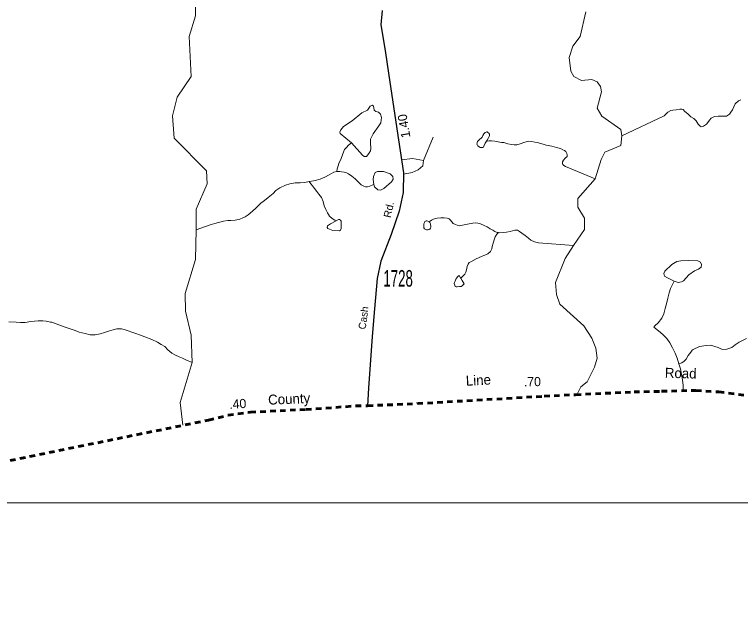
# Model space of a CAD drawing. Extents: x 626927 to 658553, y 251995 to 309938.
# Drawn here: x 634265 to 636240, y 257488 to 259144 of the extents above; entities that cross this region are included whole.
import ezdxf
from ezdxf.enums import TextEntityAlignment as Align

# ---------------------------------------------------------------- set-up
doc = ezdxf.new("R2010")
doc.units = 0
doc.header["$LTSCALE"] = 10
doc.linetypes.add('DASH_DOUBLE_DOT', pattern=[9.2, 5, -1.2, 0.3, -1.2, 0.3, -1.2])
doc.linetypes.add('SHORT_DASHED', pattern=[2.7, 1.5, -1.2])
for name, color, linetype, lineweight in [('11', 7, 'Continuous', 40), ('17', 7, 'Continuous', 25), ('32', 7, 'Continuous', 25), ('35', 7, 'Continuous', 13), ('52', 7, 'SHORT_DASHED', 60), ('59', 7, 'DASH_DOUBLE_DOT', 13), ('62', 7, 'Continuous', 13), ('63', 7, 'Continuous', 13)]:
    doc.layers.add(name, color=color, linetype=linetype, lineweight=lineweight)
doc.layers.add('8', color=7, linetype='Continuous')

msp = doc.modelspace()

# ---------------------------------------------------------------- linework, layer by layer
at = {"layer": '32'}
msp.add_lwpolyline([(635265.37, 259155.28), (635261.57, 259116.01), (635272.81, 259045.85), (635282.62, 258978.06), (635309.05, 258803.7), (635323.14, 258713.58), (635322.19, 258659.74), (635311.27, 258608.9), (635289.43, 258545.87), (635261.42, 258473.49), (635251.29, 258425.98), (635243.85, 258344.1), (635237.84, 258268.4), (635227.36, 258127.93), (635225.01, 258080.34)], dxfattribs=at)
at = {"layer": '35'}
for points in [[(635317.69, 258748.47), (635347.38, 258752.41), (635377.77, 258747.34), (635403.72, 258810.69)], [(635323.08, 258710.1), (635346.11, 258714.4), (635362.57, 258721.36), (635375.24, 258732.77), (635377.77, 258747.34)]]:
    msp.add_lwpolyline(points, dxfattribs=at)
at = {"layer": '52'}
msp.add_lwpolyline([(632007.01, 257488.24), (632889.57, 257661.39), (633327, 257742.56), (634792.68, 258041.34), (634845.63, 258054.48), (634906.33, 258062.65), (635057.85, 258070.18), (635193.17, 258079.63), (635225.01, 258080.34), (635360.9, 258085.94), (635705.89, 258106.16), (635791.07, 258110.29), (635950.11, 258117.84), (636025.04, 258119.58), (636118.59, 258121.98), (636180.57, 258117.85), (636508.57, 258075.67)], dxfattribs=at)
at = {"layer": '59', "linetype": 'Continuous'}
for points in [[(634759.22, 258558.92), (634758.97, 258614.94), (634789.09, 258683.31), (634786.65, 258719.38), (634698.67, 258808.11), (634694.65, 258868.28), (634707.15, 258919.02), (634745.22, 258975.26), (634739.72, 259084.38), (634757.4, 259140.03), (634757.09, 259181.03)], [(635916.58, 258814.13), (635913.83, 258831.2), (635862.9, 258867.23), (635850.08, 258889.52), (635862.01, 258933.64), (635858.8, 258948.1), (635849.96, 258960.96), (635835.51, 258967.39), (635807.4, 258964.98), (635786.4, 258975.83), (635778.48, 258989.89), (635773.66, 259026.86), (635784.11, 259058.2), (635803.38, 259083.91), (635819.02, 259151.18)], [(635794.15, 258110.15), (635805.63, 258131.3), (635822.47, 258145.63), (635842.65, 258184.99), (635850.27, 258209.68), (635846.67, 258237.23), (635835.43, 258263.75), (635813.74, 258297.5), (635748.69, 258356.64), (635739.05, 258383.16), (635736.64, 258415.31), (635762.65, 258480.27), (635785.63, 258516.32), (635815.65, 258559.18), (635815.65, 258590.18), (635797.71, 258620.57), (635797.71, 258643.56), (635844.1, 258696.89), (635860.77, 258750.26), (635870.83, 258770.06), (635913.83, 258788.19), (635916.58, 258814.13)], [(634722.6, 258027.34), (634715.03, 258088.79), (634747.65, 258198.14), (634744.9, 258272.2), (634729.4, 258337.53), (634729.09, 258385.53), (634756.78, 258477.97), (634759.22, 258558.92)]]:
    msp.add_lwpolyline(points, dxfattribs=at)
at = {"layer": '62'}
for points in [[(636241.19, 258912.36), (636234.5, 258909.3), (636225.44, 258900.78), (636218.25, 258884.8), (636214, 258878.77), (636209.56, 258873.25), (636201.81, 258867.75), (636179.25, 258867.7), (636169.44, 258866.47), (636160.31, 258862.17), (636155.5, 258857.2), (636150.62, 258850.53), (636146.94, 258845.64), (636142.19, 258841.91), (636139, 258840.78), (636136.06, 258839.5), (636133, 258838.84), (636129.94, 258840.67), (636125, 258845.5), (636119.56, 258854.73), (636112.75, 258861.33), (636104.81, 258866.25), (636096.25, 258874.11), (636088.31, 258880.75), (636084.06, 258885.59), (636079.88, 258886.23), (636074.94, 258886.86), (636065.19, 258885), (636056, 258883.78), (636049.94, 258883.09), (636042, 258878.23), (636032.38, 258868.45), (635916.58, 258814.13)], [(635141.75, 258717.53), (635142.31, 258724.23), (635144.62, 258730.33), (635148.25, 258741.27), (635152.56, 258749.89), (635157.94, 258765.16), (635162.88, 258776.78), (635168.38, 258783.48), (635172.56, 258788.3), (635177.94, 258792.67), (635181.06, 258795.05)], [(635549.19, 258799.84), (635550.5, 258799.89), (635555.94, 258800.55), (635562, 258800.5), (635571.12, 258799.98), (635580.25, 258798.09), (635589.44, 258796.34), (635595.56, 258795.78), (635606.56, 258792.75), (635616.88, 258790.31), (635624.19, 258789.7), (635630.94, 258789.8), (635640, 258792.25), (635652.75, 258797.12), (635662.62, 258799.59), (635671.75, 258798.45), (635680.25, 258797.28), (635687.56, 258796.06), (635695.56, 258793.61), (635702.81, 258791.16), (635711.31, 258788.75), (635726.5, 258785.83), (635738.81, 258782.72), (635749.88, 258779.81), (635756.5, 258776.08), (635760.75, 258774.33), (635764.38, 258771.3), (635766.94, 258766.47), (635768.12, 258762.81), (635768.12, 258757.88), (635763.25, 258753.66), (635758.44, 258748.08), (635755.38, 258743.84), (635756, 258738.94), (635756.62, 258736.48), (635759.62, 258733.44), (635763.38, 258730.39), (635844.1, 258696.89)], [(635141.75, 258717.53), (635133.19, 258715.11), (635120.38, 258708.28), (635109.38, 258701.53), (635096.06, 258696.02), (635082.56, 258692.98), (635067.94, 258689.88), (635066.12, 258689.91)], [(635242.3, 258681.52), (635239.31, 258680.59), (635231.31, 258676.98), (635225.31, 258675.67), (635219.88, 258675.75), (635214.88, 258676.89), (635208.19, 258681.23), (635200.25, 258688.5), (635191.12, 258696.92), (635182, 258704.25), (635173.38, 258710.88), (635166.12, 258714.58), (635161.81, 258715.11), (635154.5, 258716.34), (635149.62, 258717.56), (635141.75, 258717.53)], [(635066.12, 258689.91), (635054.62, 258687.45), (635041.81, 258686.8), (635027.81, 258686.69), (635013.81, 258683.62), (635001.62, 258679.89), (634986.44, 258673.17), (634975.5, 258665.81), (634968.25, 258657.27), (634954.88, 258646.3), (634940.19, 258634.55), (634936, 258631.61), (634920.69, 258616.86), (634913.5, 258610.16), (634906.12, 258603.97), (634900.06, 258599.69), (634892.19, 258593.59), (634885.44, 258591.16), (634877.62, 258587.52), (634865.38, 258585.05), (634853.25, 258584.28), (634845.25, 258583.77), (634833, 258581.91), (634809.31, 258575.73), (634797.19, 258572.02), (634759.22, 258558.92)], [(635139.62, 258582.8), (635136, 258585.2), (635128.69, 258589.53), (635121.31, 258595.59), (635115.81, 258604.72), (635111.62, 258613.75), (635107.25, 258624.19), (635104.19, 258635.17), (635099.88, 258646.7), (635092.44, 258655.86), (635086.94, 258662.52), (635080.88, 258670.98), (635075.38, 258678.38), (635070.44, 258683.81), (635066.12, 258689.91)], [(635393.12, 258579.98), (635395.62, 258582.45), (635399.25, 258584.86), (635404.81, 258587.86), (635409.69, 258589.72), (635414.56, 258590.34), (635424.88, 258591.62), (635433.94, 258591.61), (635441.94, 258590.52), (635446.94, 258588.66), (635450.44, 258585.02), (635458.5, 258575.89), (635464, 258572.83), (635469.38, 258571.03), (635474.88, 258569.83), (635479.19, 258569.91), (635497.5, 258574.19), (635511.5, 258576.64), (635520, 258577.33), (635525.5, 258576.73), (635532.81, 258574.89), (635542, 258570.66), (635550.44, 258566.41), (635559, 258561.02), (635565.81, 258557.39), (635571.38, 258554.33), (635578, 258551.22), (635581.12, 258551.25)], [(635479.12, 258427.2), (635480.81, 258429.05), (635485.19, 258433.33), (635490, 258438.28), (635493, 258443.16), (635494.75, 258449.81), (635496.06, 258459.02), (635499, 258465.12), (635502.06, 258469.36), (635506.31, 258471.8), (635520.38, 258479.81), (635535.5, 258485.94), (635545.94, 258490.17), (635552, 258493.33), (635559.88, 258499.42), (635562.94, 258506.75), (635564.06, 258513.39), (635566.5, 258522.05), (635570.12, 258534.23), (635572.56, 258539.67), (635576.75, 258546.95), (635581.12, 258551.25)], [(635581.12, 258551.25), (635584.12, 258550.67), (635594.44, 258551.33), (635603.56, 258552.53), (635612.75, 258554.48), (635619.38, 258555.7), (635625.5, 258557.5), (635630.44, 258558.11), (635632.81, 258557.52), (635638.94, 258553.86), (635645.12, 258549.08), (635654.19, 258543), (635662.81, 258536.27), (635669.56, 258530.17), (635679.19, 258525.98), (635690.19, 258523.58), (635785.63, 258516.32)], [(636059.47, 258418.74), (636056.94, 258413.2), (636049.62, 258399.09), (636046.06, 258386.89), (636041.81, 258372.95), (636038.19, 258357.67), (636035.19, 258344.89), (636031.56, 258330.23), (636026, 258318.58), (636015.69, 258305.8), (636006.62, 258297.27), (636004.19, 258294.06)], [(634249.44, 258308.77), (634268.94, 258307.66), (634280.56, 258306.41), (634293.31, 258307.06), (634309.06, 258309), (634329.19, 258310.89), (634341.38, 258310.91), (634351.12, 258310.3), (634362.81, 258307.91), (634366.44, 258307.34), (634378.06, 258303.12), (634385.31, 258300.03), (634399.94, 258294.61), (634411, 258290.95), (634429.31, 258284.95), (634440.88, 258280.73), (634456.75, 258276.47), (634470.75, 258273.48), (634484.12, 258272.94), (634497.62, 258276.08), (634509.75, 258279.69), (634520.75, 258283.47), (634533.5, 258287.09), (634543.31, 258288.95), (634556, 258289), (634562.69, 258287.25), (634573.75, 258284.22), (634583.5, 258280.62), (634594.56, 258276.98), (634604.94, 258273.3), (634618.94, 258267.84), (634637.81, 258260.03), (634653.69, 258252.8), (634664.06, 258246.64), (634673.81, 258241.22), (634681.69, 258232.72), (634692.25, 258223.58), (634702.62, 258218.17), (634712.94, 258213.27), (634722.06, 258209.66), (634730.69, 258205.39), (634747.65, 258198.14)], [(636004.19, 258294.06), (636016.88, 258284.22), (636028.69, 258274.27), (636039.31, 258263.38), (636047.88, 258250.95), (636055.25, 258237.59), (636061.69, 258223.5), (636067.25, 258209.31), (636072.5, 258194.17)], [(636256, 258263.31), (636236, 258253.48), (636225.62, 258245.53), (636216.44, 258238.77), (636203.06, 258233.86), (636191.56, 258233.14), (636186.69, 258234.98), (636178.75, 258238.66), (636170.19, 258241.69), (636164.62, 258243.52), (636157.31, 258244.62), (636146.38, 258244.06), (636128.19, 258241.5), (636111.06, 258233.58), (636108.06, 258231.08), (636104.38, 258226.19), (636097.69, 258216.44), (636091.62, 258207.22), (636086.19, 258201.11), (636080.06, 258196.86), (636072.5, 258194.17)], [(636072.5, 258194.17), (636076.38, 258180.22), (636079.75, 258165.25), (636082, 258150.3), (636083.5, 258135.11), (636084.14, 258123.94)]]:
    msp.add_lwpolyline(points, dxfattribs=at)
for points in [[(635181.06, 258795.05), (635150.83, 258820.81), (635150.03, 258824.42), (635152.04, 258830.85), (635160.07, 258839.29), (635182.96, 258855.36), (635209.46, 258876.26), (635225.12, 258883.89), (635232.35, 258895.14), (635238.78, 258897.55), (635241.19, 258894.74), (635242.39, 258889.92), (635243.19, 258884.29), (635248.01, 258880.27), (635254.84, 258878.26), (635260.46, 258873.04), (635263.27, 258864.2), (635261.67, 258849.33), (635256.04, 258841.3), (635240.38, 258820), (635233.16, 258805.54), (635232.75, 258794.69), (635234.36, 258779.42), (635233.16, 258773.39), (635228.74, 258766.16), (635221.91, 258758.12), (635215.89, 258757.72), (635211.87, 258761.34)], [(635549.19, 258799.84), (635545.56, 258794.33), (635541.94, 258786.47), (635540.62, 258783.45), (635538.81, 258782.73), (635537.06, 258782.14), (635534.56, 258782.14), (635531.56, 258782.72), (635528.56, 258783.92), (635526.62, 258785.81), (635525.44, 258786.38), (635524.19, 258788.17), (635523.56, 258790), (635522.94, 258792.44), (635523, 258794.28), (635523.56, 258796.67), (635524.19, 258799.17), (635527.94, 258802.81), (635530.94, 258805.33), (635534.44, 258807.77), (635535.81, 258809.55), (635536.94, 258810.86), (635538.81, 258815.14), (635541.19, 258819.36), (635543.69, 258821.83), (635545.44, 258823.05), (635547.81, 258824.28), (635549.75, 258824.86), (635550.88, 258824.81), (635552.75, 258823.66), (635555.19, 258821.81), (635556.5, 258818.77), (635557.06, 258815.09), (635555.88, 258812.06), (635554, 258808.39), (635550.38, 258802.38)], [(635242.3, 258681.52), (635240.38, 258695.04), (635241.59, 258703.48), (635246.01, 258714.33), (635252.03, 258716.74), (635268.9, 258716.74), (635286.97, 258711.11), (635294.19, 258703.88), (635295, 258696.25), (635290.18, 258689.01), (635269.3, 258670.93), (635260.46, 258666.55), (635252.83, 258667.76), (635244, 258675.39)], [(635139.62, 258582.8), (635145.93, 258586.39), (635149.15, 258586.79), (635151.96, 258585.19), (635153.16, 258581.97), (635153.56, 258562.28), (635151.96, 258557.86), (635148.75, 258556.26), (635130.27, 258556.66), (635117.02, 258561.88), (635115.01, 258565.1), (635115.82, 258569.11), (635124.65, 258575.14)], [(635393.12, 258579.98), (635395.06, 258578.09), (635396.31, 258575.05), (635396.88, 258572.62), (635397.5, 258569.55), (635397.5, 258566.58), (635396.25, 258562.94), (635394.56, 258560.47), (635392.69, 258559.28), (635390.88, 258559.19), (635388.94, 258558.61), (635385.94, 258558.56), (635383.62, 258559.17), (635380.5, 258561.61), (635378.56, 258564.02), (635378.06, 258566.44), (635378.06, 258570.16), (635378.06, 258572.62), (635378.56, 258575.02), (635379.88, 258578.66), (635381, 258581.08), (635382.94, 258582.39), (635384.69, 258583), (635386.5, 258582.97), (635389.56, 258582.39)], [(636059.47, 258418.74), (636041.03, 258427.7), (636033.4, 258432.92), (636031.39, 258439.76), (636034.2, 258446.18), (636052.68, 258464.27), (636066.73, 258472.7), (636077.57, 258474.71), (636098.05, 258475.11), (636123.35, 258473.91), (636130.58, 258470.29), (636133.39, 258464.67), (636132.59, 258457.43), (636125.76, 258451.41), (636114.92, 258447.39), (636098.86, 258436.54), (636084.8, 258420.07), (636079.58, 258416.85), (636069.94, 258415.65)], [(635479.12, 258427.2), (635478.38, 258428.42), (635474.75, 258434.55), (635473, 258433.33), (635469.88, 258430.83), (635468.06, 258427.77), (635465.62, 258424.17), (635463.12, 258419.23), (635462, 258414.95), (635460.88, 258412.53), (635461.38, 258409.48), (635462.62, 258407.69), (635463.31, 258404.62), (635464.5, 258404.06), (635466.31, 258404.03), (635468.75, 258404.03), (635474.88, 258404.11), (635478.5, 258404.05), (635480.25, 258404.64), (635482.81, 258405.86), (635483.94, 258407.19), (635485.75, 258409), (635487, 258410.8), (635488.19, 258411.97), (635485.69, 258416.31), (635482.62, 258420.48)]]:
    msp.add_lwpolyline(points, close=True, dxfattribs=at)
at = {"layer": '63'}
msp.add_lwpolyline([(627668.82, 257816.15), (641311.51, 257816.15), (641311.51, 264661.65), (635806.49, 264660.99), (635808.58, 267389.42), (627668.82, 267389.42)], close=True, dxfattribs=at)

# ---------------------------------------------------------------- texts
at = {"layer": '11', "width": 1.05}
msp.add_text('Rd.', height=20, rotation=77.324, dxfattribs=at).set_placement((635292.66, 258611.25), align=Align.CENTER)
at = {"layer": '11'}
for s, height, rotation, p in [('Cash', 20, 82.445, (635223.94, 258317.81)), ('Road', 27, 358.293, (636076.82, 258155.31)), ('Line', 27, 3.068, (635527.42, 258136.33)), ('County', 27, 2.253, (635012.33, 258085.29))]:
    msp.add_text(s, height=height, rotation=rotation, dxfattribs=at).set_placement(p, align=Align.CENTER)
at = {"layer": '17'}
for s, rotation, p in [('1.40', 99.639, (635336.54, 258842.81)), ('.70', 1.029, (635673.84, 258133.21)), ('.40', 3.835, (634872.79, 258072.89))]:
    msp.add_text(s, height=25, rotation=rotation, dxfattribs=at).set_placement(p, align=Align.CENTER)
at = {"layer": '8', "width": 0.6}
msp.add_text('1728', height=45, dxfattribs=at).set_placement((635308.29, 258404.16), align=Align.CENTER)

doc.saveas('drawing.dxf')
